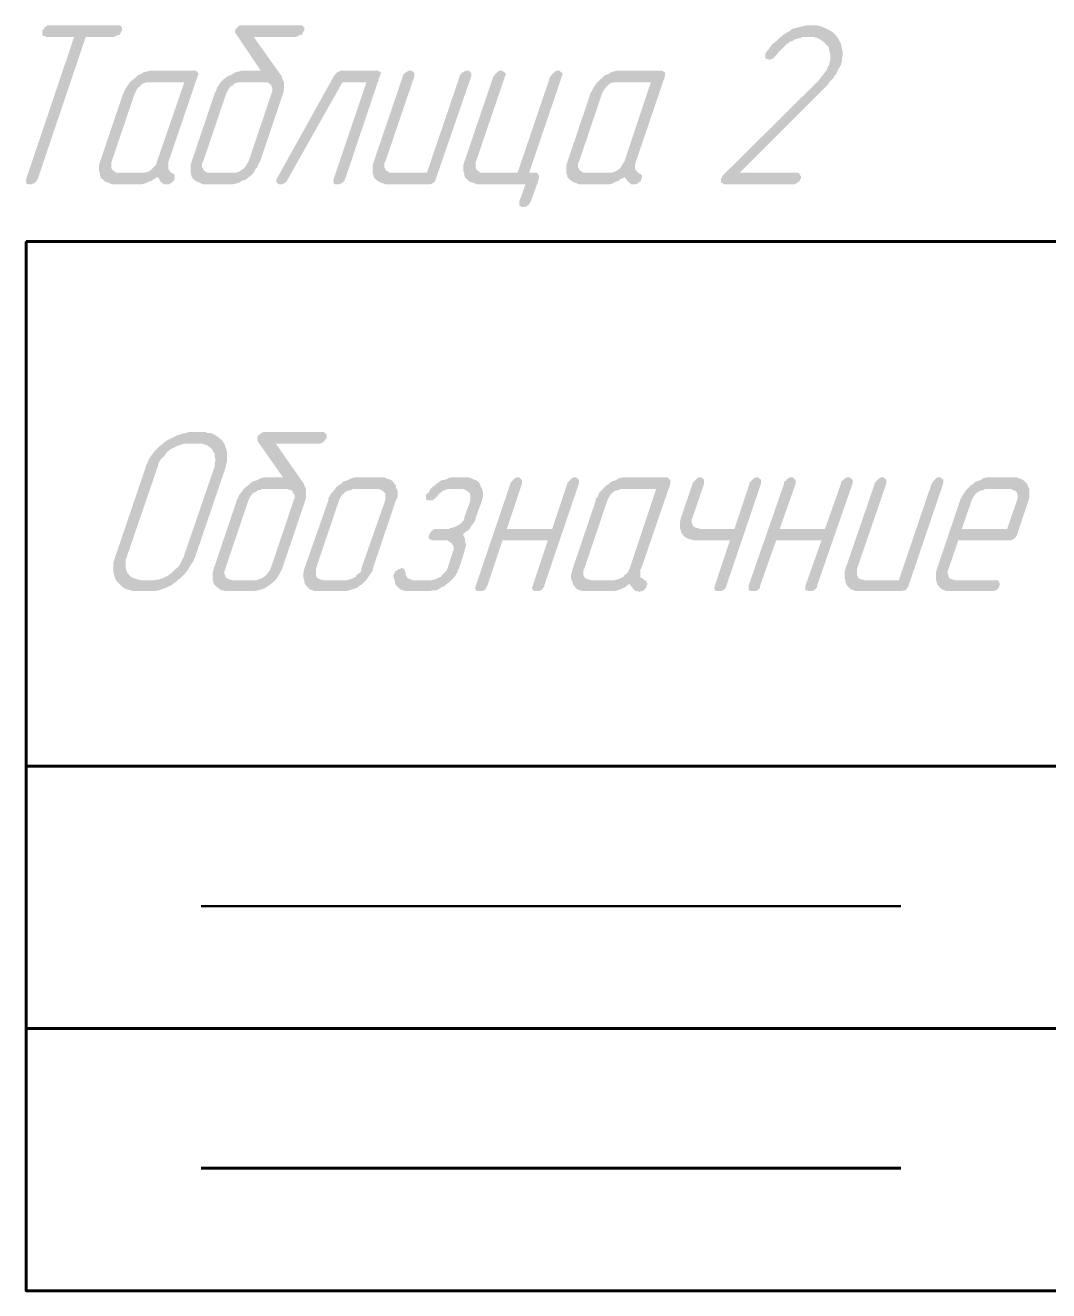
# Paper-space layout 'Layout1' of a CAD drawing. Extents: x -1 to 840, y -1 to 593.
# Drawn here: x 314.92 to 344.18, y 202 to 238.18 of the extents above; entities that cross this region are included whole.
import ezdxf

# ---------------------------------------------------------------- set-up
doc = ezdxf.new("R2010")
doc.units = 0
doc.header["$MEASUREMENT"] = 0
doc.layers.add('PDF _Геометрия', color=7, linetype='CONTINUOUS')
doc.layers.add('PDF _Сплошная заливка', color=7, linetype='CONTINUOUS')

psp = doc.layouts.get("Layout1")

# ---------------------------------------------------------------- hatches: boundary and pattern name
at = {"layer": 'PDF _Сплошная заливка', "transparency": 33554559}
for points in [[(317.616, 238.183), (317.641, 238.183), (317.667, 238.132), (317.692, 238.132), (317.692, 238.107), (317.692, 238.081), (317.692, 238.031), (317.692, 238.031), (317.667, 238.005), (317.641, 237.954), (317.616, 237.904), (317.591, 237.904), (317.565, 237.904), (317.514, 237.878), (317.463, 237.853), (316.651, 237.853), (315.279, 233.789), (315.279, 233.789), (315.253, 233.738), (315.228, 233.713), (315.177, 233.662), (315.177, 233.662), (315.152, 233.662), (315.101, 233.636), (315.05, 233.636), (315.05, 233.636), (315.025, 233.636), (314.999, 233.636), (314.948, 233.662), (314.948, 233.687), (314.948, 233.713), (314.923, 233.738), (314.948, 233.763), (314.948, 233.789), (316.32, 237.853), (315.507, 237.853), (315.482, 237.878), (315.431, 237.878), (315.406, 237.904), (315.406, 237.904), (315.406, 237.929), (315.406, 237.98), (315.406, 238.031), (315.406, 238.031), (315.431, 238.056), (315.457, 238.081), (315.482, 238.132), (315.482, 238.132), (315.533, 238.158), (315.558, 238.183), (315.634, 238.183), (317.591, 238.183)], [(337.482, 238.183), (337.508, 238.183), (337.559, 238.183), (337.66, 238.158), (337.787, 238.107), (337.889, 238.056), (338.016, 237.98), (338.067, 237.929), (338.118, 237.878), (338.118, 237.853), (338.143, 237.853), (338.143, 237.827), (338.168, 237.802), (338.194, 237.751), (338.245, 237.65), (338.27, 237.523), (338.295, 237.396), (338.295, 237.319), (338.27, 237.243), (338.27, 237.167), (338.245, 237.065), (338.245, 237.065), (338.245, 237.04), (338.219, 237.015), (338.194, 236.964), (338.168, 236.938), (338.143, 236.862), (338.092, 236.761), (338.067, 236.761), (338.067, 236.735), (338.041, 236.71), (338.016, 236.659), (337.965, 236.608), (337.914, 236.557), (337.863, 236.481), (337.787, 236.405), (335.348, 233.967), (337, 233.967), (337.025, 233.967), (337.051, 233.941), (337.076, 233.916), (337.076, 233.89), (337.101, 233.865), (337.101, 233.84), (337.101, 233.789), (337.076, 233.789), (337.076, 233.763), (337.051, 233.713), (337, 233.687), (337, 233.687), (336.974, 233.662), (336.924, 233.636), (336.873, 233.636), (334.917, 233.636), (334.891, 233.636), (334.866, 233.662), (334.84, 233.687), (334.815, 233.687), (334.815, 233.713), (334.815, 233.763), (334.815, 233.814), (334.84, 233.814), (334.84, 233.84), (334.866, 233.89), (337.584, 236.583), (337.686, 236.71), (337.787, 236.837), (337.787, 236.837), (337.787, 236.862), (337.813, 236.862), (337.838, 236.913), (337.863, 236.989), (337.914, 237.065), (337.914, 237.091), (337.914, 237.091), (337.914, 237.116), (337.94, 237.192), (337.94, 237.269), (337.94, 237.345), (337.914, 237.446), (337.889, 237.548), (337.863, 237.599), (337.813, 237.624), (337.813, 237.65), (337.813, 237.65), (337.787, 237.675), (337.762, 237.7), (337.686, 237.751), (337.61, 237.802), (337.584, 237.802), (337.584, 237.802), (337.559, 237.827), (337.508, 237.827), (337.482, 237.853), (337.406, 237.853), (337.305, 237.853), (337.254, 237.853), (337.228, 237.853), (337.152, 237.853), (337.101, 237.827), (337, 237.802), (336.924, 237.777), (336.847, 237.726), (336.822, 237.726), (336.797, 237.726), (336.746, 237.675), (336.695, 237.65), (336.619, 237.573), (336.542, 237.497), (336.466, 237.421), (336.39, 237.319), (336.365, 237.294), (336.365, 237.294), (336.339, 237.269), (336.288, 237.218), (336.288, 237.218), (336.263, 237.218), (336.238, 237.218), (336.212, 237.192), (336.187, 237.192), (336.161, 237.218), (336.136, 237.218), (336.085, 237.243), (336.085, 237.243), (336.085, 237.269), (336.085, 237.319), (336.085, 237.37), (336.111, 237.421), (336.111, 237.421), (336.136, 237.446), (336.136, 237.446), (336.161, 237.472), (336.212, 237.548), (336.288, 237.65), (336.39, 237.726), (336.492, 237.827), (336.619, 237.929), (336.746, 238.005), (336.746, 238.005), (336.746, 238.005), (336.797, 238.031), (336.847, 238.081), (336.949, 238.107), (337.051, 238.132), (337.152, 238.158), (337.279, 238.183), (337.406, 238.183), (337.457, 238.183)], [(325.009, 236.888), (325.034, 236.862), (325.06, 236.862), (325.085, 236.837), (325.085, 236.786), (325.06, 236.735), (324.069, 233.789), (324.069, 233.789), (324.043, 233.738), (324.018, 233.713), (323.967, 233.662), (323.967, 233.662), (323.942, 233.662), (323.891, 233.636), (323.84, 233.636), (323.84, 233.636), (323.815, 233.636), (323.789, 233.636), (323.739, 233.662), (323.739, 233.687), (323.739, 233.713), (323.713, 233.738), (323.739, 233.763), (323.739, 233.789), (324.678, 236.557), (323.992, 236.557), (322.417, 233.763), (322.417, 233.738), (322.417, 233.738), (322.367, 233.687), (322.316, 233.662), (322.265, 233.636), (322.214, 233.636), (322.214, 233.636), (322.189, 233.636), (322.138, 233.662), (322.113, 233.687), (322.113, 233.687), (322.113, 233.713), (322.087, 233.738), (322.113, 233.789), (322.138, 233.84), (323.764, 236.761), (323.789, 236.761), (323.789, 236.786), (323.84, 236.837), (323.891, 236.862), (323.942, 236.888), (323.967, 236.888), (324.983, 236.888)], [(327.6, 236.888), (327.625, 236.862), (327.651, 236.837), (327.651, 236.837), (327.676, 236.811), (327.676, 236.786), (327.676, 236.735), (326.66, 233.789), (326.66, 233.789), (326.66, 233.763), (326.635, 233.738), (326.635, 233.713), (326.609, 233.687), (326.558, 233.662), (326.508, 233.636), (326.457, 233.636), (325.263, 233.636), (325.212, 233.636), (325.161, 233.662), (325.085, 233.687), (325.034, 233.713), (324.958, 233.763), (324.907, 233.814), (324.907, 233.814), (324.882, 233.84), (324.882, 233.89), (324.856, 233.941), (324.856, 234.017), (324.856, 234.094), (324.856, 234.195), (324.882, 234.271), (325.72, 236.735), (325.72, 236.735), (325.72, 236.761), (325.745, 236.786), (325.796, 236.837), (325.822, 236.837), (325.847, 236.862), (325.898, 236.888), (325.923, 236.888), (325.949, 236.888), (325.974, 236.888), (326, 236.862), (326.025, 236.837), (326.025, 236.837), (326.05, 236.811), (326.05, 236.786), (326.05, 236.735), (325.212, 234.271), (325.212, 234.271), (325.212, 234.271), (325.187, 234.246), (325.187, 234.195), (325.187, 234.119), (325.212, 234.094), (325.212, 234.043), (325.212, 234.043), (325.237, 234.043), (325.263, 234.017), (325.339, 233.967), (325.364, 233.967), (325.415, 233.967), (326.406, 233.967), (327.346, 236.735), (327.346, 236.735), (327.346, 236.761), (327.371, 236.786), (327.422, 236.837), (327.448, 236.837), (327.473, 236.862), (327.524, 236.888), (327.549, 236.888), (327.575, 236.888)], [(330.191, 236.888), (330.217, 236.862), (330.242, 236.837), (330.268, 236.837), (330.268, 236.811), (330.293, 236.786), (330.268, 236.735), (329.328, 233.967), (329.531, 233.967), (329.531, 233.967), (329.582, 233.941), (329.582, 233.916), (329.607, 233.89), (329.607, 233.84), (329.607, 233.789), (329.378, 233.154), (329.378, 233.154), (329.353, 233.103), (329.328, 233.078), (329.302, 233.027), (329.277, 233.027), (329.251, 233.001), (329.2, 233.001), (329.15, 232.976), (329.15, 232.976), (329.124, 233.001), (329.099, 233.001), (329.048, 233.027), (329.048, 233.027), (329.048, 233.052), (329.048, 233.103), (329.048, 233.154), (329.226, 233.636), (327.879, 233.636), (327.829, 233.636), (327.778, 233.662), (327.702, 233.687), (327.625, 233.713), (327.575, 233.763), (327.524, 233.814), (327.498, 233.814), (327.498, 233.84), (327.473, 233.89), (327.473, 233.941), (327.448, 234.017), (327.448, 234.094), (327.448, 234.195), (327.473, 234.271), (328.311, 236.735), (328.337, 236.735), (328.337, 236.761), (328.362, 236.786), (328.413, 236.837), (328.413, 236.837), (328.438, 236.862), (328.489, 236.888), (328.54, 236.888), (328.54, 236.888), (328.565, 236.888), (328.591, 236.862), (328.616, 236.837), (328.642, 236.837), (328.642, 236.811), (328.667, 236.786), (328.642, 236.735), (327.803, 234.271), (327.803, 234.271), (327.803, 234.271), (327.803, 234.246), (327.803, 234.195), (327.803, 234.119), (327.803, 234.094), (327.829, 234.043), (327.829, 234.043), (327.829, 234.043), (327.879, 234.017), (327.93, 233.967), (327.981, 233.967), (328.032, 233.967), (328.997, 233.967), (329.937, 236.735), (329.963, 236.735), (329.963, 236.761), (329.988, 236.786), (330.039, 236.837), (330.039, 236.837), (330.064, 236.862), (330.115, 236.888), (330.166, 236.888), (330.166, 236.888)], [(327.6, 225.254), (327.676, 225.229), (327.727, 225.204), (327.803, 225.178), (327.879, 225.127), (327.93, 225.051), (327.93, 225.051), (327.93, 225.026), (327.956, 224.975), (327.981, 224.924), (328.006, 224.848), (328.006, 224.772), (328.006, 224.696), (327.981, 224.594), (327.803, 224.111), (327.803, 224.111), (327.803, 224.086), (327.803, 224.061), (327.778, 224.01), (327.727, 223.934), (327.651, 223.832), (327.651, 223.832), (327.651, 223.807), (327.625, 223.781), (327.6, 223.756), (327.575, 223.73), (327.524, 223.705), (327.473, 223.654), (327.422, 223.629), (327.448, 223.629), (327.448, 223.578), (327.473, 223.553), (327.498, 223.476), (327.498, 223.426), (327.524, 223.324), (327.498, 223.222), (327.473, 223.121), (327.321, 222.638), (327.295, 222.638), (327.295, 222.587), (327.27, 222.537), (327.244, 222.486), (327.194, 222.41), (327.117, 222.333), (327.041, 222.257), (326.939, 222.181), (326.939, 222.181), (326.939, 222.181), (326.914, 222.156), (326.889, 222.13), (326.838, 222.13), (326.813, 222.105), (326.736, 222.054), (326.685, 222.029), (326.685, 222.029), (326.66, 222.029), (326.635, 222.029), (326.584, 222.029), (326.482, 222.003), (326.406, 222.003), (325.872, 222.003), (325.847, 222.003), (325.796, 222.003), (325.745, 222.029), (325.695, 222.029), (325.644, 222.054), (325.593, 222.105), (325.593, 222.105), (325.568, 222.13), (325.542, 222.156), (325.517, 222.181), (325.491, 222.232), (325.491, 222.283), (325.466, 222.359), (325.441, 222.435), (325.466, 222.486), (325.466, 222.511), (325.491, 222.537), (325.491, 222.562), (325.542, 222.587), (325.568, 222.613), (325.593, 222.638), (325.644, 222.638), (325.669, 222.664), (325.695, 222.664), (325.745, 222.638), (325.745, 222.638), (325.771, 222.613), (325.771, 222.587), (325.796, 222.537), (325.796, 222.537), (325.796, 222.537), (325.796, 222.486), (325.822, 222.435), (325.847, 222.384), (325.872, 222.359), (325.898, 222.359), (325.949, 222.333), (326.025, 222.308), (326.533, 222.308), (326.558, 222.333), (326.609, 222.333), (326.685, 222.359), (326.736, 222.384), (326.787, 222.41), (326.813, 222.41), (326.813, 222.435), (326.838, 222.46), (326.863, 222.486), (326.939, 222.562), (326.965, 222.587), (326.99, 222.638), (327.143, 223.121), (327.143, 223.146), (327.168, 223.146), (327.168, 223.172), (327.168, 223.197), (327.168, 223.248), (327.168, 223.273), (327.143, 223.324), (327.117, 223.349), (327.117, 223.375), (327.092, 223.375), (327.066, 223.4), (326.99, 223.451), (326.939, 223.451), (326.914, 223.451), (326.558, 223.451), (326.533, 223.476), (326.508, 223.476), (326.482, 223.502), (326.457, 223.502), (326.457, 223.527), (326.457, 223.578), (326.482, 223.629), (326.482, 223.629), (326.482, 223.654), (326.508, 223.68), (326.558, 223.73), (326.558, 223.73), (326.584, 223.756), (326.635, 223.781), (326.685, 223.781), (327.041, 223.781), (327.066, 223.807), (327.092, 223.807), (327.194, 223.832), (327.244, 223.857), (327.295, 223.883), (327.295, 223.883), (327.321, 223.908), (327.346, 223.908), (327.371, 223.934), (327.448, 224.01), (327.473, 224.061), (327.473, 224.111), (327.651, 224.594), (327.651, 224.594), (327.651, 224.619), (327.651, 224.645), (327.651, 224.67), (327.651, 224.696), (327.651, 224.746), (327.625, 224.797), (327.625, 224.823), (327.625, 224.823), (327.6, 224.823), (327.549, 224.873), (327.498, 224.899), (327.448, 224.924), (327.397, 224.924), (327.041, 224.924), (327.016, 224.924), (326.939, 224.899), (326.863, 224.873), (326.863, 224.873), (326.838, 224.848), (326.813, 224.823), (326.736, 224.772), (326.685, 224.696), (326.685, 224.696), (326.66, 224.67), (326.635, 224.645), (326.584, 224.619), (326.584, 224.594), (326.508, 224.594), (326.482, 224.594), (326.457, 224.594), (326.431, 224.594), (326.406, 224.619), (326.381, 224.619), (326.381, 224.645), (326.381, 224.696), (326.381, 224.746), (326.406, 224.797), (326.431, 224.797), (326.457, 224.823), (326.482, 224.873), (326.508, 224.924), (326.558, 224.975), (326.635, 225.026), (326.685, 225.077), (326.762, 225.127), (326.762, 225.127), (326.787, 225.153), (326.838, 225.178), (326.889, 225.178), (326.965, 225.204), (327.016, 225.229), (327.092, 225.254), (327.194, 225.254), (327.549, 225.254)], [(330.674, 225.254), (330.699, 225.229), (330.725, 225.204), (330.75, 225.204), (330.75, 225.178), (330.75, 225.127), (330.75, 225.077), (329.759, 222.156), (329.759, 222.13), (329.734, 222.105), (329.709, 222.054), (329.658, 222.029), (329.658, 222.029), (329.632, 222.003), (329.582, 222.003), (329.531, 222.003), (329.531, 222.003), (329.505, 222.003), (329.48, 222.003), (329.429, 222.029), (329.429, 222.029), (329.429, 222.054), (329.404, 222.105), (329.429, 222.13), (329.429, 222.156), (329.861, 223.451), (328.565, 223.451), (328.134, 222.156), (328.108, 222.13), (328.108, 222.105), (328.083, 222.054), (328.032, 222.029), (328.032, 222.029), (328.006, 222.003), (327.956, 222.003), (327.905, 222.003), (327.905, 222.003), (327.879, 222.003), (327.854, 222.003), (327.803, 222.029), (327.803, 222.029), (327.803, 222.054), (327.778, 222.105), (327.803, 222.13), (327.803, 222.156), (328.794, 225.077), (328.794, 225.102), (328.819, 225.127), (328.845, 225.153), (328.87, 225.178), (328.896, 225.204), (328.921, 225.229), (328.972, 225.254), (329.023, 225.254), (329.023, 225.254), (329.048, 225.254), (329.073, 225.229), (329.099, 225.204), (329.099, 225.204), (329.124, 225.178), (329.124, 225.127), (329.124, 225.077), (328.692, 223.781), (329.988, 223.781), (330.42, 225.077), (330.42, 225.102), (330.445, 225.127), (330.471, 225.153), (330.496, 225.178), (330.521, 225.204), (330.547, 225.229), (330.598, 225.254), (330.649, 225.254), (330.649, 225.254)], [(335.882, 225.254), (335.907, 225.229), (335.933, 225.204), (335.958, 225.204), (335.958, 225.178), (335.958, 225.127), (335.958, 225.077), (334.967, 222.156), (334.967, 222.13), (334.942, 222.105), (334.917, 222.054), (334.866, 222.029), (334.866, 222.029), (334.84, 222.003), (334.79, 222.003), (334.739, 222.003), (334.739, 222.003), (334.713, 222.003), (334.688, 222.003), (334.637, 222.029), (334.637, 222.029), (334.637, 222.054), (334.612, 222.105), (334.637, 222.13), (334.637, 222.156), (335.069, 223.451), (334.053, 223.451), (334.002, 223.476), (333.951, 223.476), (333.875, 223.502), (333.824, 223.527), (333.748, 223.578), (333.697, 223.654), (333.697, 223.654), (333.672, 223.68), (333.672, 223.73), (333.646, 223.781), (333.646, 223.832), (333.646, 223.934), (333.646, 224.01), (333.672, 224.111), (334.002, 225.077), (334.002, 225.102), (334.027, 225.127), (334.053, 225.153), (334.078, 225.178), (334.104, 225.204), (334.129, 225.229), (334.18, 225.254), (334.231, 225.254), (334.231, 225.254), (334.256, 225.254), (334.281, 225.229), (334.307, 225.204), (334.332, 225.204), (334.332, 225.178), (334.332, 225.127), (334.332, 225.077), (334.002, 224.111), (334.002, 224.111), (334.002, 224.086), (333.977, 224.061), (333.977, 224.035), (333.977, 223.959), (334.002, 223.908), (334.002, 223.883), (334.002, 223.883), (334.027, 223.857), (334.053, 223.832), (334.129, 223.807), (334.154, 223.807), (334.205, 223.781), (335.196, 223.781), (335.628, 225.077), (335.628, 225.102), (335.653, 225.127), (335.679, 225.153), (335.704, 225.178), (335.729, 225.204), (335.755, 225.229), (335.806, 225.254), (335.857, 225.254), (335.857, 225.254)], [(338.499, 225.254), (338.524, 225.229), (338.549, 225.204), (338.549, 225.204), (338.575, 225.178), (338.575, 225.127), (338.575, 225.077), (337.559, 222.156), (337.559, 222.13), (337.559, 222.105), (337.508, 222.054), (337.482, 222.029), (337.457, 222.029), (337.432, 222.003), (337.406, 222.003), (337.355, 222.003), (337.33, 222.003), (337.33, 222.003), (337.305, 222.003), (337.254, 222.029), (337.228, 222.029), (337.228, 222.054), (337.228, 222.105), (337.228, 222.13), (337.228, 222.156), (337.686, 223.451), (336.39, 223.451), (335.933, 222.156), (335.933, 222.13), (335.933, 222.105), (335.882, 222.054), (335.857, 222.029), (335.831, 222.029), (335.806, 222.003), (335.78, 222.003), (335.729, 222.003), (335.704, 222.003), (335.704, 222.003), (335.679, 222.003), (335.628, 222.029), (335.602, 222.029), (335.602, 222.054), (335.602, 222.105), (335.602, 222.13), (335.602, 222.156), (336.619, 225.077), (336.619, 225.102), (336.619, 225.127), (336.644, 225.153), (336.695, 225.178), (336.695, 225.204), (336.746, 225.229), (336.771, 225.254), (336.822, 225.254), (336.847, 225.254), (336.873, 225.254), (336.898, 225.229), (336.924, 225.204), (336.924, 225.204), (336.949, 225.178), (336.949, 225.127), (336.949, 225.077), (336.492, 223.781), (337.787, 223.781), (338.245, 225.077), (338.245, 225.102), (338.245, 225.127), (338.27, 225.153), (338.321, 225.178), (338.321, 225.204), (338.372, 225.229), (338.397, 225.254), (338.448, 225.254), (338.473, 225.254)], [(341.09, 225.254), (341.115, 225.229), (341.141, 225.204), (341.166, 225.204), (341.166, 225.178), (341.166, 225.127), (341.166, 225.077), (340.175, 222.156), (340.175, 222.13), (340.15, 222.13), (340.15, 222.105), (340.125, 222.079), (340.099, 222.029), (340.048, 222.029), (339.997, 222.003), (339.947, 222.003), (338.753, 222.003), (338.727, 222.003), (338.651, 222.003), (338.6, 222.029), (338.524, 222.054), (338.473, 222.105), (338.397, 222.181), (338.397, 222.181), (338.397, 222.206), (338.372, 222.257), (338.372, 222.308), (338.346, 222.384), (338.346, 222.46), (338.346, 222.537), (338.372, 222.638), (339.21, 225.077), (339.21, 225.102), (339.235, 225.127), (339.261, 225.153), (339.286, 225.178), (339.312, 225.204), (339.337, 225.229), (339.388, 225.254), (339.439, 225.254), (339.439, 225.254), (339.464, 225.254), (339.489, 225.229), (339.515, 225.204), (339.54, 225.204), (339.54, 225.178), (339.54, 225.127), (339.54, 225.077), (338.702, 222.638), (338.702, 222.638), (338.702, 222.613), (338.702, 222.587), (338.702, 222.562), (338.702, 222.486), (338.702, 222.46), (338.727, 222.41), (338.727, 222.41), (338.727, 222.384), (338.778, 222.359), (338.829, 222.333), (338.88, 222.333), (338.931, 222.308), (339.896, 222.308), (340.836, 225.077), (340.861, 225.102), (340.861, 225.127), (340.887, 225.153), (340.912, 225.178), (340.937, 225.204), (340.963, 225.229), (341.014, 225.254), (341.065, 225.254), (341.065, 225.254)]]:
    psp.add_hatch(color=256, dxfattribs=at).paths.add_polyline_path(points)
h = psp.add_hatch(color=256, dxfattribs=at)
h.paths.add_polyline_path([(321.732, 236.557), (321.071, 236.557), (321.046, 236.557), (321.02, 236.557), (320.969, 236.532), (320.919, 236.532), (320.893, 236.507), (320.842, 236.456), (320.817, 236.456), (320.817, 236.456), (320.792, 236.43), (320.766, 236.405), (320.715, 236.329), (320.69, 236.278), (320.665, 236.227), (320.004, 234.271), (320.004, 234.271), (320.004, 234.271), (319.979, 234.246), (319.979, 234.195), (319.979, 234.119), (320.004, 234.094), (320.004, 234.043), (320.004, 234.043), (320.029, 234.043), (320.055, 234.017), (320.08, 233.992), (320.131, 233.967), (320.182, 233.967), (320.207, 233.967), (320.893, 233.967), (320.919, 233.967), (320.944, 233.967), (321.02, 233.992), (321.071, 234.017), (321.122, 234.068), (321.122, 234.068), (321.147, 234.068), (321.173, 234.094), (321.198, 234.119), (321.249, 234.195), (321.274, 234.246), (321.3, 234.271), (321.96, 236.227), (321.96, 236.253), (321.96, 236.253), (321.986, 236.278), (321.986, 236.329), (321.986, 236.405), (321.96, 236.43), (321.96, 236.481), (321.96, 236.481), (321.935, 236.481), (321.909, 236.507), (321.884, 236.532), (321.833, 236.557), (321.782, 236.557)], flags=0)
h.paths.add_polyline_path([(322.824, 238.183), (322.849, 238.183), (322.875, 238.132), (322.9, 238.132), (322.9, 238.107), (322.9, 238.081), (322.9, 238.031), (322.9, 238.031), (322.875, 238.005), (322.849, 237.954), (322.824, 237.904), (322.798, 237.904), (322.773, 237.904), (322.722, 237.878), (322.671, 237.853), (321.452, 237.853), (322.265, 236.71), (322.265, 236.684), (322.265, 236.684), (322.265, 236.684), (322.265, 236.659), (322.29, 236.608), (322.316, 236.557), (322.316, 236.481), (322.316, 236.405), (322.316, 236.329), (322.29, 236.227), (321.63, 234.271), (321.63, 234.271), (321.605, 234.246), (321.579, 234.195), (321.554, 234.119), (321.503, 234.068), (321.452, 233.967), (321.376, 233.89), (321.274, 233.814), (321.274, 233.814), (321.249, 233.789), (321.198, 233.763), (321.122, 233.738), (321.046, 233.687), (320.969, 233.662), (320.842, 233.636), (320.741, 233.636), (320.055, 233.636), (320.004, 233.636), (319.953, 233.662), (319.902, 233.687), (319.826, 233.713), (319.75, 233.763), (319.699, 233.814), (319.699, 233.84), (319.674, 233.865), (319.674, 233.89), (319.648, 233.967), (319.648, 234.017), (319.648, 234.094), (319.648, 234.195), (319.674, 234.271), (320.334, 236.227), (320.334, 236.253), (320.36, 236.278), (320.385, 236.329), (320.41, 236.405), (320.461, 236.481), (320.512, 236.557), (320.588, 236.634), (320.69, 236.71), (320.69, 236.71), (320.715, 236.735), (320.792, 236.761), (320.842, 236.786), (320.919, 236.837), (321.02, 236.862), (321.122, 236.888), (321.223, 236.888), (321.655, 236.888), (320.969, 237.904), (320.919, 237.98), (320.919, 237.98), (320.919, 238.005), (320.919, 238.031), (320.919, 238.056), (320.944, 238.056), (320.944, 238.081), (320.969, 238.107), (321.02, 238.158), (321.02, 238.158), (321.046, 238.183), (321.096, 238.183), (321.173, 238.183), (322.798, 238.183)], flags=0)
h = psp.add_hatch(color=256, dxfattribs=at)
h.paths.add_polyline_path([(319.471, 236.557), (318.48, 236.557), (318.454, 236.557), (318.403, 236.557), (318.327, 236.532), (318.276, 236.507), (318.226, 236.481), (318.226, 236.456), (318.2, 236.456), (318.2, 236.43), (318.149, 236.405), (318.099, 236.329), (318.073, 236.278), (318.048, 236.227), (317.387, 234.271), (317.387, 234.271), (317.387, 234.271), (317.387, 234.246), (317.387, 234.195), (317.387, 234.119), (317.387, 234.094), (317.413, 234.043), (317.413, 234.043), (317.413, 234.043), (317.463, 234.017), (317.514, 233.967), (317.565, 233.967), (317.616, 233.967), (318.276, 233.967), (318.302, 233.967), (318.327, 233.967), (318.429, 233.992), (318.48, 234.017), (318.505, 234.043), (318.531, 234.068), (318.531, 234.068), (318.556, 234.094), (318.581, 234.119), (318.658, 234.195), (318.683, 234.246), (318.683, 234.271)], flags=0)
h.paths.add_polyline_path([(319.801, 236.888), (319.826, 236.862), (319.852, 236.862), (319.852, 236.837), (319.877, 236.786), (319.852, 236.735), (319.013, 234.271), (319.013, 234.271), (319.013, 234.271), (319.013, 234.246), (319.013, 234.221), (319.013, 234.144), (319.013, 234.068), (319.013, 234.068), (319.039, 234.043), (319.064, 233.992), (319.14, 233.941), (319.14, 233.941), (319.14, 233.941), (319.191, 233.916), (319.191, 233.89), (319.191, 233.865), (319.191, 233.84), (319.191, 233.789), (319.191, 233.789), (319.166, 233.738), (319.14, 233.713), (319.115, 233.687), (319.089, 233.662), (319.064, 233.662), (319.039, 233.636), (318.988, 233.636), (318.937, 233.636), (318.912, 233.636), (318.886, 233.636), (318.835, 233.687), (318.785, 233.713), (318.785, 233.738), (318.785, 233.738), (318.759, 233.763), (318.759, 233.789), (318.734, 233.814), (318.708, 233.84), (318.683, 233.84), (318.658, 233.814), (318.607, 233.789), (318.531, 233.738), (318.454, 233.713), (318.353, 233.662), (318.251, 233.636), (318.149, 233.636), (317.438, 233.636), (317.413, 233.636), (317.337, 233.662), (317.286, 233.687), (317.209, 233.713), (317.159, 233.763), (317.082, 233.814), (317.082, 233.814), (317.082, 233.84), (317.057, 233.89), (317.057, 233.941), (317.032, 234.017), (317.032, 234.094), (317.032, 234.195), (317.057, 234.271), (317.718, 236.227), (317.743, 236.253), (317.743, 236.278), (317.768, 236.329), (317.794, 236.38), (317.845, 236.456), (317.895, 236.532), (317.972, 236.608), (318.073, 236.684), (318.073, 236.684), (318.124, 236.735), (318.149, 236.761), (318.226, 236.786), (318.302, 236.837), (318.403, 236.862), (318.505, 236.888), (318.607, 236.888), (319.775, 236.888)], flags=0)
h = psp.add_hatch(color=256, dxfattribs=at)
h.paths.add_polyline_path([(332.808, 236.557), (331.817, 236.557), (331.792, 236.557), (331.766, 236.557), (331.665, 236.532), (331.639, 236.507), (331.589, 236.481), (331.563, 236.456), (331.563, 236.456), (331.538, 236.43), (331.512, 236.405), (331.462, 236.329), (331.436, 236.278), (331.411, 236.227), (330.75, 234.271), (330.75, 234.271), (330.75, 234.271), (330.725, 234.246), (330.725, 234.195), (330.725, 234.119), (330.75, 234.094), (330.75, 234.043), (330.75, 234.043), (330.776, 234.043), (330.801, 234.017), (330.877, 233.967), (330.903, 233.967), (330.953, 233.967), (331.639, 233.967), (331.665, 233.967), (331.69, 233.967), (331.766, 233.992), (331.817, 234.017), (331.868, 234.043), (331.868, 234.068), (331.893, 234.068), (331.919, 234.094), (331.944, 234.119), (331.995, 234.195), (332.02, 234.246), (332.046, 234.271)], flags=0)
h.paths.add_polyline_path([(333.138, 236.888), (333.164, 236.862), (333.189, 236.862), (333.214, 236.837), (333.214, 236.786), (333.214, 236.735), (332.376, 234.271), (332.376, 234.271), (332.376, 234.271), (332.376, 234.246), (332.351, 234.221), (332.351, 234.144), (332.351, 234.068), (332.376, 234.068), (332.376, 234.043), (332.427, 233.992), (332.478, 233.941), (332.478, 233.941), (332.503, 233.941), (332.529, 233.916), (332.554, 233.89), (332.554, 233.865), (332.554, 233.84), (332.554, 233.789), (332.529, 233.789), (332.529, 233.738), (332.503, 233.713), (332.452, 233.687), (332.452, 233.662), (332.427, 233.662), (332.376, 233.636), (332.325, 233.636), (332.274, 233.636), (332.274, 233.636), (332.249, 233.636), (332.198, 233.687), (332.147, 233.713), (332.147, 233.738), (332.122, 233.738), (332.122, 233.763), (332.097, 233.789), (332.071, 233.814), (332.071, 233.84), (332.046, 233.84), (332.02, 233.814), (331.944, 233.789), (331.893, 233.738), (331.817, 233.713), (331.716, 233.662), (331.614, 233.636), (331.487, 233.636), (330.801, 233.636), (330.75, 233.636), (330.699, 233.662), (330.623, 233.687), (330.572, 233.713), (330.496, 233.763), (330.445, 233.814), (330.445, 233.814), (330.42, 233.84), (330.42, 233.89), (330.395, 233.941), (330.395, 234.017), (330.395, 234.094), (330.395, 234.195), (330.42, 234.271), (331.08, 236.227), (331.08, 236.253), (331.106, 236.278), (331.131, 236.329), (331.157, 236.38), (331.207, 236.456), (331.258, 236.532), (331.334, 236.608), (331.411, 236.684), (331.436, 236.684), (331.462, 236.735), (331.512, 236.761), (331.589, 236.786), (331.665, 236.837), (331.741, 236.862), (331.843, 236.888), (331.944, 236.888)], flags=0)
h = psp.add_hatch(color=256, dxfattribs=at)
h.paths.add_polyline_path([(319.877, 226.22), (319.521, 226.22), (319.471, 226.22), (319.394, 226.194), (319.318, 226.169), (319.242, 226.143), (319.14, 226.093), (319.039, 226.042), (319.039, 226.016), (318.988, 225.991), (318.962, 225.966), (318.912, 225.889), (318.861, 225.839), (318.785, 225.762), (318.734, 225.661), (318.708, 225.559), (317.819, 222.968), (317.819, 222.943), (317.794, 222.918), (317.794, 222.867), (317.794, 222.816), (317.794, 222.74), (317.794, 222.664), (317.819, 222.587), (317.845, 222.511), (317.87, 222.511), (317.87, 222.486), (317.895, 222.46), (317.946, 222.41), (317.997, 222.384), (318.073, 222.359), (318.149, 222.333), (318.251, 222.308), (318.607, 222.308), (318.658, 222.333), (318.734, 222.333), (318.81, 222.359), (318.886, 222.384), (318.988, 222.435), (319.089, 222.511), (319.089, 222.511), (319.115, 222.537), (319.166, 222.587), (319.216, 222.638), (319.293, 222.689), (319.343, 222.765), (319.394, 222.867), (319.445, 222.968), (320.334, 225.559), (320.334, 225.585), (320.334, 225.61), (320.334, 225.661), (320.36, 225.712), (320.36, 225.788), (320.334, 225.864), (320.334, 225.94), (320.283, 226.016), (320.283, 226.042), (320.258, 226.067), (320.233, 226.093), (320.182, 226.118), (320.131, 226.169), (320.055, 226.194), (319.979, 226.22)], flags=0)
h.paths.add_polyline_path([(320.08, 226.55), (320.131, 226.524), (320.233, 226.524), (320.334, 226.474), (320.41, 226.423), (320.512, 226.347), (320.588, 226.27), (320.588, 226.245), (320.614, 226.22), (320.639, 226.143), (320.665, 226.067), (320.69, 225.966), (320.69, 225.864), (320.69, 225.712), (320.665, 225.635), (320.665, 225.585), (319.775, 222.968), (319.775, 222.943), (319.75, 222.943), (319.75, 222.918), (319.75, 222.892), (319.699, 222.816), (319.648, 222.74), (319.572, 222.613), (319.496, 222.511), (319.369, 222.384), (319.242, 222.283), (319.242, 222.283), (319.242, 222.257), (319.216, 222.257), (319.166, 222.232), (319.14, 222.206), (319.115, 222.181), (319.013, 222.13), (318.886, 222.079), (318.759, 222.029), (318.607, 222.003), (318.454, 222.003), (318.099, 222.003), (318.073, 222.003), (317.997, 222.003), (317.921, 222.029), (317.819, 222.054), (317.718, 222.105), (317.641, 222.181), (317.54, 222.283), (317.54, 222.283), (317.514, 222.308), (317.489, 222.384), (317.463, 222.46), (317.438, 222.562), (317.438, 222.689), (317.438, 222.816), (317.463, 222.892), (317.489, 222.968), (318.378, 225.585), (318.378, 225.585), (318.378, 225.585), (318.378, 225.61), (318.403, 225.635), (318.429, 225.712), (318.48, 225.813), (318.556, 225.915), (318.632, 226.016), (318.759, 226.143), (318.886, 226.245), (318.886, 226.27), (318.912, 226.27), (318.937, 226.296), (318.962, 226.296), (318.988, 226.321), (319.039, 226.347), (319.14, 226.397), (319.242, 226.448), (319.394, 226.499), (319.521, 226.524), (319.598, 226.55), (320.055, 226.55)], flags=0)
h = psp.add_hatch(color=256, dxfattribs=at)
h.paths.add_polyline_path([(322.367, 224.924), (321.706, 224.924), (321.681, 224.924), (321.655, 224.899), (321.605, 224.899), (321.554, 224.873), (321.528, 224.848), (321.477, 224.823), (321.452, 224.823), (321.452, 224.797), (321.427, 224.797), (321.401, 224.772), (321.35, 224.696), (321.325, 224.645), (321.3, 224.594), (320.639, 222.638), (320.639, 222.638), (320.639, 222.613), (320.614, 222.587), (320.614, 222.562), (320.614, 222.486), (320.639, 222.46), (320.639, 222.41), (320.639, 222.41), (320.665, 222.384), (320.69, 222.359), (320.715, 222.359), (320.766, 222.333), (320.817, 222.333), (320.842, 222.308), (321.528, 222.308), (321.554, 222.333), (321.579, 222.333), (321.655, 222.359), (321.706, 222.384), (321.757, 222.41), (321.757, 222.41), (321.782, 222.435), (321.808, 222.46), (321.833, 222.486), (321.884, 222.562), (321.909, 222.587), (321.935, 222.638), (322.595, 224.594), (322.595, 224.594), (322.595, 224.619), (322.621, 224.645), (322.621, 224.67), (322.621, 224.746), (322.595, 224.797), (322.57, 224.823), (322.57, 224.823), (322.57, 224.848), (322.544, 224.873), (322.519, 224.899), (322.468, 224.899), (322.417, 224.924)], flags=0)
h.paths.add_polyline_path([(323.459, 226.55), (323.484, 226.524), (323.51, 226.499), (323.535, 226.499), (323.535, 226.474), (323.535, 226.423), (323.535, 226.397), (323.535, 226.372), (323.51, 226.347), (323.484, 226.321), (323.459, 226.27), (323.434, 226.27), (323.408, 226.245), (323.357, 226.22), (323.307, 226.22), (322.087, 226.22), (322.9, 225.051), (322.9, 225.051), (322.9, 225.051), (322.9, 225.051), (322.9, 225), (322.926, 224.975), (322.951, 224.924), (322.951, 224.848), (322.951, 224.772), (322.951, 224.696), (322.926, 224.594), (322.265, 222.638), (322.265, 222.638), (322.24, 222.587), (322.214, 222.537), (322.189, 222.486), (322.138, 222.41), (322.087, 222.333), (322.011, 222.257), (321.909, 222.181), (321.909, 222.181), (321.884, 222.156), (321.833, 222.13), (321.757, 222.079), (321.681, 222.054), (321.579, 222.029), (321.477, 222.003), (321.376, 222.003), (320.69, 222.003), (320.639, 222.003), (320.588, 222.029), (320.512, 222.029), (320.461, 222.079), (320.385, 222.13), (320.334, 222.181), (320.334, 222.181), (320.309, 222.206), (320.309, 222.257), (320.283, 222.308), (320.283, 222.384), (320.283, 222.46), (320.283, 222.537), (320.309, 222.638), (320.969, 224.594), (320.969, 224.619), (320.995, 224.645), (321.02, 224.696), (321.046, 224.772), (321.096, 224.823), (321.147, 224.899), (321.223, 224.975), (321.325, 225.051), (321.325, 225.077), (321.35, 225.077), (321.401, 225.127), (321.477, 225.153), (321.554, 225.178), (321.655, 225.229), (321.757, 225.254), (321.858, 225.254), (322.29, 225.254), (321.579, 226.27), (321.554, 226.347), (321.554, 226.347), (321.554, 226.347), (321.554, 226.397), (321.554, 226.423), (321.579, 226.423), (321.579, 226.448), (321.605, 226.474), (321.655, 226.499), (321.655, 226.524), (321.681, 226.524), (321.732, 226.55), (321.808, 226.55), (323.434, 226.55)], flags=0)
h = psp.add_hatch(color=256, dxfattribs=at)
h.paths.add_polyline_path([(324.983, 224.924), (324.323, 224.924), (324.297, 224.924), (324.247, 224.899), (324.17, 224.873), (324.12, 224.873), (324.069, 224.823), (324.069, 224.823), (324.043, 224.823), (324.043, 224.797), (323.992, 224.772), (323.942, 224.696), (323.916, 224.645), (323.891, 224.594), (323.23, 222.638), (323.23, 222.638), (323.23, 222.613), (323.23, 222.587), (323.23, 222.562), (323.23, 222.486), (323.23, 222.46), (323.256, 222.41), (323.256, 222.41), (323.256, 222.384), (323.307, 222.359), (323.357, 222.333), (323.408, 222.333), (323.459, 222.308), (324.12, 222.308), (324.145, 222.333), (324.17, 222.333), (324.272, 222.359), (324.323, 222.384), (324.348, 222.41), (324.374, 222.41), (324.374, 222.435), (324.399, 222.46), (324.424, 222.486), (324.501, 222.537), (324.526, 222.587), (324.526, 222.638), (325.212, 224.594), (325.212, 224.594), (325.212, 224.619), (325.212, 224.645), (325.212, 224.67), (325.212, 224.746), (325.212, 224.797), (325.187, 224.823), (325.187, 224.823), (325.161, 224.848), (325.136, 224.873), (325.085, 224.899), (325.034, 224.924)], flags=0)
h.paths.add_polyline_path([(325.187, 225.254), (325.237, 225.229), (325.314, 225.204), (325.39, 225.178), (325.441, 225.127), (325.491, 225.051), (325.491, 225.051), (325.517, 225.026), (325.517, 224.975), (325.542, 224.924), (325.568, 224.873), (325.568, 224.797), (325.568, 224.696), (325.517, 224.594), (324.856, 222.638), (324.856, 222.638), (324.856, 222.587), (324.831, 222.537), (324.78, 222.486), (324.729, 222.41), (324.678, 222.333), (324.602, 222.257), (324.526, 222.181), (324.501, 222.181), (324.475, 222.156), (324.424, 222.105), (324.348, 222.079), (324.272, 222.054), (324.196, 222.029), (324.094, 222.003), (323.992, 222.003), (323.281, 222.003), (323.256, 222.003), (323.18, 222.003), (323.129, 222.029), (323.053, 222.054), (323.002, 222.105), (322.926, 222.181), (322.926, 222.181), (322.926, 222.206), (322.9, 222.257), (322.9, 222.308), (322.875, 222.384), (322.875, 222.46), (322.875, 222.537), (322.9, 222.638), (323.586, 224.594), (323.586, 224.619), (323.586, 224.645), (323.611, 224.696), (323.637, 224.746), (323.688, 224.823), (323.764, 224.899), (323.815, 224.975), (323.916, 225.051), (323.916, 225.051), (323.967, 225.077), (323.992, 225.127), (324.069, 225.153), (324.145, 225.178), (324.247, 225.229), (324.348, 225.254), (324.45, 225.254), (325.136, 225.254)], flags=0)
h = psp.add_hatch(color=256, dxfattribs=at)
h.paths.add_polyline_path([(332.96, 224.924), (331.97, 224.924), (331.944, 224.924), (331.919, 224.899), (331.817, 224.873), (331.766, 224.873), (331.741, 224.823), (331.716, 224.823), (331.716, 224.823), (331.69, 224.797), (331.665, 224.772), (331.614, 224.696), (331.589, 224.645), (331.563, 224.594), (330.903, 222.638), (330.903, 222.638), (330.877, 222.613), (330.877, 222.587), (330.877, 222.562), (330.877, 222.486), (330.877, 222.46), (330.903, 222.41), (330.903, 222.41), (330.928, 222.384), (330.953, 222.359), (331.03, 222.333), (331.055, 222.333), (331.106, 222.308), (331.766, 222.308), (331.817, 222.333), (331.843, 222.333), (331.919, 222.359), (331.97, 222.384), (332.02, 222.41), (332.02, 222.41), (332.046, 222.435), (332.046, 222.46), (332.097, 222.486), (332.147, 222.537), (332.173, 222.587), (332.198, 222.638)], flags=0)
h.paths.add_polyline_path([(333.291, 225.254), (333.316, 225.229), (333.341, 225.204), (333.367, 225.178), (333.367, 225.153), (333.367, 225.077), (332.529, 222.638), (332.529, 222.638), (332.503, 222.638), (332.503, 222.613), (332.503, 222.587), (332.503, 222.511), (332.503, 222.435), (332.503, 222.41), (332.529, 222.384), (332.579, 222.359), (332.63, 222.308), (332.63, 222.308), (332.655, 222.308), (332.681, 222.283), (332.681, 222.257), (332.706, 222.232), (332.706, 222.181), (332.681, 222.156), (332.681, 222.13), (332.681, 222.105), (332.655, 222.079), (332.605, 222.029), (332.605, 222.029), (332.579, 222.003), (332.529, 222.003), (332.478, 221.978), (332.427, 222.003), (332.402, 222.003), (332.376, 222.003), (332.351, 222.029), (332.3, 222.079), (332.3, 222.079), (332.274, 222.105), (332.274, 222.13), (332.249, 222.13), (332.224, 222.181), (332.198, 222.206), (332.198, 222.206), (332.147, 222.181), (332.097, 222.13), (332.046, 222.105), (331.944, 222.054), (331.868, 222.029), (331.766, 222.003), (331.639, 222.003), (330.953, 222.003), (330.903, 222.003), (330.852, 222.003), (330.776, 222.029), (330.699, 222.054), (330.649, 222.105), (330.598, 222.181), (330.598, 222.181), (330.572, 222.206), (330.572, 222.257), (330.547, 222.308), (330.521, 222.384), (330.521, 222.46), (330.547, 222.537), (330.572, 222.638), (331.233, 224.594), (331.233, 224.619), (331.233, 224.645), (331.284, 224.696), (331.309, 224.746), (331.334, 224.823), (331.411, 224.899), (331.487, 224.975), (331.563, 225.051), (331.589, 225.051), (331.614, 225.077), (331.665, 225.127), (331.741, 225.153), (331.817, 225.178), (331.893, 225.229), (331.995, 225.254), (332.097, 225.254), (333.265, 225.254)], flags=0)
h = psp.add_hatch(color=256, dxfattribs=at)
h.paths.add_polyline_path([(343.071, 224.924), (342.386, 224.924), (342.36, 224.924), (342.335, 224.899), (342.233, 224.873), (342.208, 224.873), (342.157, 224.823), (342.131, 224.823), (342.131, 224.823), (342.106, 224.797), (342.081, 224.772), (342.03, 224.696), (342.005, 224.645), (341.979, 224.594), (341.7, 223.781), (342.995, 223.781), (343.275, 224.594), (343.275, 224.594), (343.275, 224.619), (343.3, 224.645), (343.3, 224.67), (343.3, 224.746), (343.275, 224.797), (343.275, 224.823), (343.275, 224.823), (343.249, 224.848), (343.224, 224.873), (343.148, 224.899), (343.122, 224.924)], flags=0)
h.paths.add_polyline_path([(343.275, 225.254), (343.326, 225.229), (343.402, 225.204), (343.453, 225.178), (343.503, 225.127), (343.58, 225.051), (343.58, 225.051), (343.58, 225.026), (343.605, 224.975), (343.63, 224.924), (343.63, 224.873), (343.63, 224.797), (343.63, 224.696), (343.605, 224.594), (343.275, 223.603), (343.275, 223.603), (343.249, 223.578), (343.249, 223.553), (343.224, 223.527), (343.199, 223.502), (343.148, 223.476), (343.097, 223.451), (343.046, 223.451), (341.598, 223.451), (341.319, 222.638), (341.319, 222.638), (341.319, 222.613), (341.293, 222.587), (341.293, 222.562), (341.293, 222.486), (341.319, 222.46), (341.319, 222.41), (341.319, 222.41), (341.344, 222.384), (341.369, 222.359), (341.446, 222.333), (341.471, 222.333), (341.522, 222.308), (342.69, 222.308), (342.69, 222.308), (342.741, 222.308), (342.767, 222.257), (342.767, 222.257), (342.767, 222.232), (342.792, 222.206), (342.767, 222.156), (342.767, 222.156), (342.767, 222.13), (342.741, 222.079), (342.69, 222.029), (342.69, 222.029), (342.665, 222.029), (342.614, 222.003), (342.563, 222.003), (341.369, 222.003), (341.319, 222.003), (341.268, 222.003), (341.192, 222.029), (341.141, 222.054), (341.065, 222.105), (341.014, 222.181), (341.014, 222.181), (340.988, 222.206), (340.988, 222.257), (340.963, 222.308), (340.963, 222.384), (340.963, 222.46), (340.963, 222.537), (340.988, 222.638), (341.649, 224.594), (341.649, 224.619), (341.674, 224.645), (341.7, 224.696), (341.725, 224.746), (341.776, 224.823), (341.827, 224.899), (341.903, 224.975), (341.979, 225.051), (342.005, 225.051), (342.03, 225.077), (342.081, 225.127), (342.157, 225.153), (342.233, 225.178), (342.309, 225.229), (342.411, 225.254), (342.513, 225.254), (343.224, 225.254)], flags=0)

# ---------------------------------------------------------------- linework, layer by layer
at = {"layer": 'PDF _Геометрия', "lineweight": 60}
psp.add_lwpolyline([(314.946, 231.997), (314.946, 201.997), (409.964, 201.997), (409.964, 231.997)], close=True, dxfattribs=at)
for points in [[(314.946, 216.997), (409.964, 216.997)], [(314.946, 209.497), (409.964, 209.497)], [(319.948, 205.497), (339.951, 205.497)]]:
    psp.add_lwpolyline(points, dxfattribs=at)
at = {"layer": 'PDF _Геометрия', "lineweight": 50}
psp.add_lwpolyline([(319.948, 212.997), (339.951, 212.997)], dxfattribs=at)

doc.saveas('drawing.dxf')
